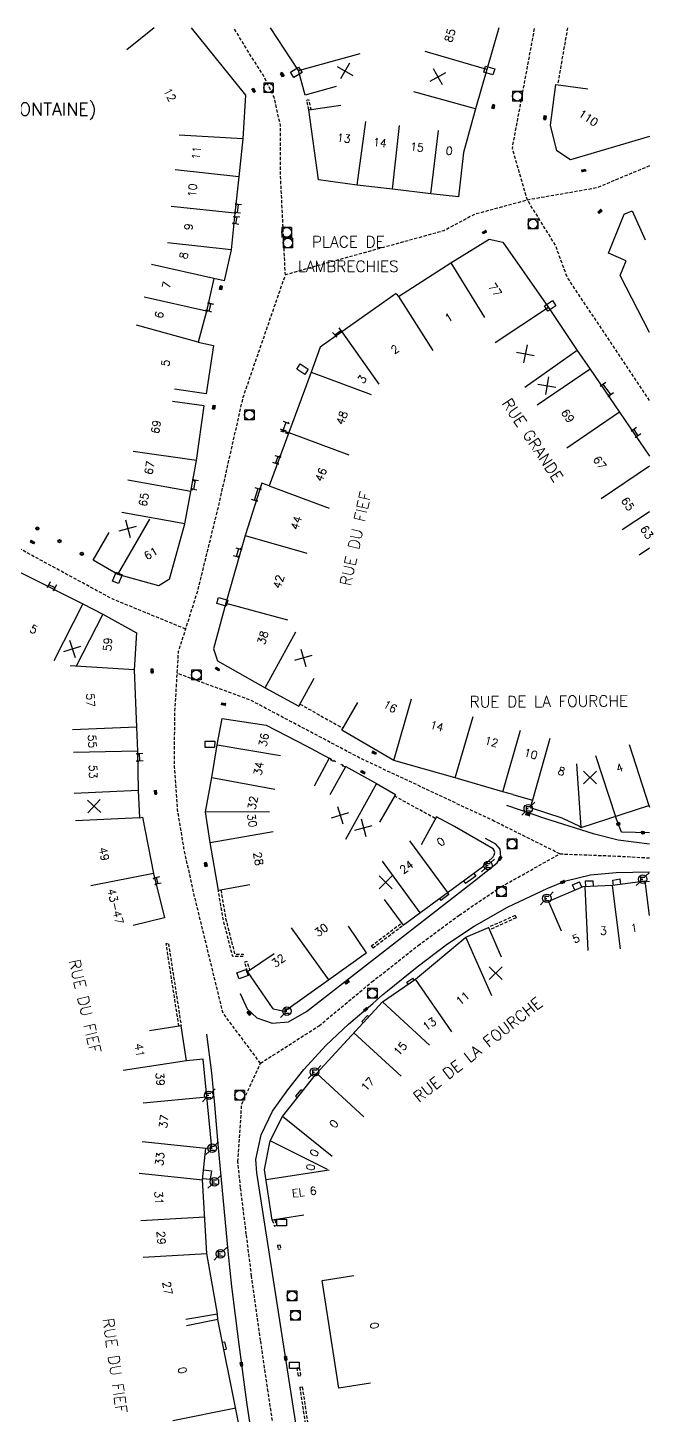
# Model space of a CAD drawing. Header units: millimetres. Extents: x 113000 to 114001, y 121999 to 123000.
# Drawn here: x 113902.8 to 114000.6, y 122783.2 to 123000 of the extents above; entities that cross this region are included whole.
import ezdxf
from ezdxf.enums import TextEntityAlignment as Align

# ---------------------------------------------------------------- set-up
doc = ezdxf.new("R2010")
doc.units = ezdxf.units.MM
doc.linetypes.add('DASHED', pattern=[0.75, 0.5, -0.25])
doc.layers.get('0').update_dxf_attribs({"linetype": 'CONTINUOUS'})
for name, color, linetype in [('W0001', 6, 'DASHED'), ('W0008', 7, 'CONTINUOUS'), ('W0100', 7, 'CONTINUOUS'), ('W0105', 7, 'CONTINUOUS'), ('W0112', 1, 'DASHED'), ('W0322', 7, 'CONTINUOUS'), ('W0400', 7, 'CONTINUOUS'), ('W0420', 7, 'CONTINUOUS'), ('W0471', 7, 'CONTINUOUS'), ('W0980', 7, 'CONTINUOUS'), ('W0984', 7, 'CONTINUOUS'), ('W0989', 7, 'CONTINUOUS'), ('W0991', 7, 'CONTINUOUS'), ('W1102', 7, 'CONTINUOUS'), ('W1471', 7, 'CONTINUOUS')]:
    doc.layers.add(name, color=color, linetype=linetype)
doc.styles.get("Standard").update_dxf_attribs({"font": 'romans.shx', "width": 0.85})

# ---------------------------------------------------------------- blocks, each defined once
blk = doc.blocks.new('t322o')
at = {"color": 0, "linetype": 'Continuous'}
for radius in [0.25, 0.15]:
    blk.add_circle((0, 0), radius, dxfattribs=at)
blk = doc.blocks.new('T400')
for p, q in [((-0.15, 0.3), (0.15, 0.3)), ((-0.15, -0.25), (-0.15, 0.3)), ((-0.15, 0.15), (0.15, 0.15)), ((-0.15, 0), (0.15, 0)), ((0.15, 0.3), (0.15, -0.25)), ((-0.15, -0.15), (0.15, -0.15)), ((-0.15, -0.25), (-0.15, -0.3)), ((-0.15, -0.3), (0.15, -0.3)), ((0.15, -0.3), (0.15, -0.25))]:
    blk.add_line(p, q)
blk = doc.blocks.new('T420')
for p, q in [((0.75, 0.75), (-0.75, 0.75)), ((-0.75, 0.75), (-0.75, -0.75)), ((0.75, 0.75), (0.75, -0.75)), ((0.75, -0.75), (-0.75, -0.75))]:
    blk.add_line(p, q)
blk.add_ellipse((0, 0), major_axis=(-0.53, 0.53), ratio=1, start_param=3.926991, end_param=10.210176)
blk = doc.blocks.new('T471')
for p, q in [((-0.333334, 0.333334), (-0.333334, -0.333334)), ((-0.333334, 0.333334), (0.333334, 0.333334)), ((-0.333334, 0), (0, 0)), ((0.500001, 0.500001), (1.000002, 1.000002)), ((-0.500001, -0.500001), (-1.000002, -1.000002)), ((-0.333334, -0.333334), (0.333334, -0.333334))]:
    blk.add_line(p, q)
blk.add_ellipse((0, 0), major_axis=(0.471405, 0.471405), ratio=1, start_param=5.4977871438, end_param=11.780972451)
blk = doc.blocks.new('T1471')
at = {"color": 0, "linetype": 'Continuous', "flags": 128}
blk.add_lwpolyline([(-0.75, -0.5), (-0.75, 0.5), (0.75, 0.5), (0.75, -0.5), (-0.75, -0.5)], dxfattribs=at)
blk = doc.blocks.new('t991o')
at = {"color": 0, "linetype": 'Continuous'}
for p, q in [((-1, 1), (1, -1)), ((-1, -1), (1, 1))]:
    blk.add_line(p, q, dxfattribs=at)
blk = doc.blocks.new('t105o')
for p, q in [((-0.5, 0), (0.5, 0)), ((0.5, 0), (0.2, 0.1)), ((0.5, 0), (0.2, -0.1))]:
    blk.add_line(p, q)

msp = doc.modelspace()

# ---------------------------------------------------------------- linework, layer by layer
at = {"layer": 'W0001'}
for p, q in [((113985.98, 122870.94), (113975.79, 122876.02)), ((113939.21, 122838.23), (113933.35, 122846.06))]:
    msp.add_line(p, q, dxfattribs=at)
at = {"layer": 'W0001', "flags": 128}
for points in [[(113933.35, 122846.06), (113928.6, 122865.58), (113927.25, 122871.79), (113926.25, 122877.86), (113925.78, 122884.45), (113925.8, 122892.58), (113926.4, 122902.57), (113929.45, 122912.18), (113932.74, 122925.61), (113936.5, 122942.28), (113943.09, 122961.39), (113942.35, 122976.74), (113942.33, 122984.74), (113941.32, 122989.18), (113939.62, 122992.63), (113937.43, 122996.02), (113935.03, 123000)], [(114000, 122941.76), (113987.11, 122961.09), (113985.3, 122966.02), (113980.92, 122973.08), (113978.56, 122981.16), (113981.75, 122998.31), (113982.05, 123000)], [(114000, 122978.43), (113994.75, 122976.23), (113991.78, 122974.98), (113980.92, 122973.08), (113972.66, 122970.85), (113967.85, 122968.28), (113948.49, 122962.93), (113943.09, 122961.39)], [(113927.51, 122906.05), (113916.03, 122910.77), (113900.97, 122918.93), (113890.93, 122924.2), (113887.48, 122925.58), (113882.66, 122926.92), (113875.98, 122928.43), (113869.32, 122929.88), (113859.24, 122931.5), (113859.29, 122924.24), (113859.14, 122915.93), (113859.17, 122908.17), (113860.35, 122890.86), (113862.89, 122854.01), (113864.37, 122832.54), (113864.93, 122823.37), (113864.13, 122816), (113862.01, 122810.06)], [(113975.79, 122876.02), (113954.88, 122885.83), (113937.71, 122894.91), (113926.19, 122899.14)]]:
    msp.add_lwpolyline(points, dxfattribs=at)
at = {"layer": 'W0001'}
msp.add_lwpolyline([(113942.08, 122775.72), (113940.39, 122786.9), (113939.22, 122794.91), (113937.82, 122804.96), (113936.99, 122811.52), (113936.09, 122818.8), (113935.66, 122822.86), (113936.28, 122831.86), (113939.21, 122838.23), (113948.35, 122844.08), (113956.61, 122850.93), (113963.85, 122856.62), (113970.23, 122861.36), (113976.8, 122865.8), (113985.98, 122870.94), (113995.01, 122870.59), (114000, 122870.31)], dxfattribs=at)
at = {"layer": 'W0008'}
for points in [[(113977.65, 122878.55), (113983.58, 122876.53), (113991.2, 122874.14), (113995.08, 122873.14), (114000, 122872.53)], [(113936.02, 122849.1), (113936.02, 122849.1), (113937.1, 122846.75), (113938.63, 122845.31), (113941.04, 122844.47), (113943.56, 122844.72), (113946.4, 122846.32), (113972.64, 122866.73), (113976.2, 122869.55), (113976.78, 122870.46), (113976.68, 122871.68), (113975.99, 122872.44), (113974.38, 122873.34)], [(113959.05, 122849.53), (113963.71, 122853.27), (113968.44, 122856.87), (113972.61, 122859.62), (113977.8, 122862.61), (113984.11, 122865.59), (113986.9, 122866.7), (113990.79, 122867.68), (113994.79, 122868.04), (114000, 122868.11)], [(113949.85, 122731.01), (113950.01, 122734.65), (113950.06, 122739.72), (113949.85, 122744.76), (113949.34, 122750.85), (113948.59, 122756.88), (113945.66, 122775.94), (113938.65, 122821.1), (113938.5, 122823.18), (113939.3, 122827.04), (113941.09, 122830.76), (113943.47, 122834.07), (113945.96, 122837.25), (113949.45, 122841.03), (113952.95, 122844.34), (113956.75, 122847.58), (113958.29, 122848.89), (113959.05, 122849.53)], [(113930.78, 122842.79), (113931.53, 122836.72), (113932.03, 122831.72), (113932.54, 122825.59), (113934.15, 122808.37), (113934.67, 122803.34), (113935.82, 122794.31), (113937.04, 122785.26), (113943.63, 122741.11), (113943.99, 122738.13), (113944.14, 122735.09), (113944.11, 122733.04), (113943.94, 122731.01)]]:
    msp.add_lwpolyline(points, dxfattribs=at)
at = {"layer": 'W0100'}
msp.add_line((113984.23, 122863.52), (113986.18, 122858.92), dxfattribs=at)
at = {"layer": 'W0100', "flags": 128}
for points in [[(113928.36, 123000), (113936.86, 122989.49), (113936.46, 122982.64), (113935.82, 122976.72), (113935.22, 122971.01), (113934.61, 122965.32), (113933.52, 122960.46), (113931.92, 122960.82), (113930.78, 122955.72), (113929.46, 122950.89), (113931.85, 122950.35), (113930.73, 122942.82), (113925.78, 122943.56)], [(113951.03, 122990.81), (113946.2, 122989.49), (113945.15, 122993.34), (113940.75, 123000)], [(113976.45, 123000), (113974.55, 122993.48), (113972.8, 122987.35), (113970.92, 122980.52), (113970.12, 122973.58), (113965.81, 122974.04), (113959.81, 122974.78), (113954.32, 122975.41), (113948.28, 122976.22), (113946.78, 122987.2), (113951.74, 122987.88)], [(114000, 122983.02), (113987.65, 122979.37), (113985.53, 122980.77), (113984.5, 122984.77), (113985.38, 122991.13), (113990.33, 122990.45)], [(113935.73, 122972.39), (113935.57, 122971.09)], [(114000, 122952.4), (113995.39, 122961.29), (113996.34, 122963.61), (113993.58, 122964.79), (113996.05, 122970.88), (113997.26, 122971.42), (113999.31, 122966.86)], [(113935.49, 122970.44), (113935.32, 122969.37)], [(113960.43, 122958.45), (113960.76, 122957.99), (113968.94, 122963.25), (113974.92, 122966.95), (113977.09, 122966.49), (113984.19, 122956.31), (113988.67, 122949.57), (113990.7, 122946.68), (113995.3, 122939.96), (114000, 122933.06)], [(113960.43, 122958.46), (113951.94, 122952.51), (113948.52, 122950.09), (113947.11, 122946.19), (113943.63, 122936.77), (113940.54, 122928.43), (113939.41, 122928.87), (113936.81, 122920.65), (113933.79, 122910.13), (113931.84, 122902.97), (113932.5, 122901.1), (113939.93, 122896.88), (113945.19, 122894), (113947.59, 122898.39)], [(113931.45, 122956.9), (113931.13, 122955.71)], [(113950.8, 122952.03), (113951.74, 122952.71)], [(113993.96, 122942.68), (113992.75, 122944.3)], [(113924.99, 122913.85), (113927.4, 122922.5), (113928.3, 122927.57), (113929.19, 122932.38), (113930.41, 122940.91), (113925.46, 122941.62)], [(113942.75, 122937.13), (113943.23, 122938.37)], [(113998.22, 122936.27), (113997.57, 122937.26)], [(113941.92, 122933.04), (113941.55, 122931.97)], [(113928.79, 122927.88), (113929.04, 122929.3)], [(113938.25, 122926.2), (113938.82, 122928.02)], [(113869.82, 122925.74), (113882.65, 122922.84), (113882.79, 122923.09), (113887.4, 122922.16), (113887.32, 122921.92), (113902.44, 122914.53), (113911.42, 122910), (113914.58, 122908.37), (113919.81, 122905.47), (113919.46, 122899.71), (113919.81, 122890.73), (113919.99, 122886.96), (113920.09, 122880.84), (113920.29, 122876.55), (113920.75, 122876.65), (113922.49, 122867.87), (113924.19, 122860.92), (113919.33, 122859.74)], [(113925, 122913.83), (113923.3, 122912.83), (113916.89, 122914.58), (113913.04, 122916.81), (113915.55, 122921.13)], [(113935.43, 122917.42), (113935.81, 122918.63)], [(113907.1, 122912.52), (113906.11, 122912.99)], [(113978.62, 122880.21), (113977.06, 122880.65), (113969.64, 122882.8), (113960.05, 122885.53), (113951.89, 122890.24), (113954.39, 122894.57)], [(113937.55, 122866.09), (113932.62, 122865.24), (113931.33, 122872.72), (113930.61, 122877.5), (113931.59, 122882.87), (113932.45, 122887.97), (113933.23, 122892.1), (113940.1, 122891.06), (113946.34, 122887.81), (113949.91, 122885.91), (113947.57, 122881.5)], [(113920.35, 122885.43), (113920.31, 122886.6)], [(113950.11, 122880.21), (113952.53, 122884.58), (113957.32, 122881.94), (113960.3, 122880.23), (113957.8, 122875.89)], [(113975.58, 122871.75), (113969.51, 122875.23), (113966.7, 122876.74), (113964.33, 122872.34)], [(113923.19, 122866.25), (113922.94, 122867.22)], [(113941.18, 122846.71), (113937.19, 122852.58), (113941.32, 122855.39)], [(113927.65, 122838.59), (113926.81, 122844.07), (113921.87, 122843.31)]]:
    msp.add_lwpolyline(points, dxfattribs=at)
at = {"layer": 'W0100'}
for points in [[(113978.62, 122880.21), (113981.71, 122879.33), (113981.34, 122878.18), (113986.29, 122876.57), (113989.05, 122875.24), (113989.3, 122875.04), (113999.91, 122878.52), (114000, 122878.26)], [(113958.52, 122863.83), (113961.48, 122859.8), (113973.91, 122868.93), (113975.54, 122870.48), (113975.74, 122870.81), (113975.82, 122871.15), (113975.74, 122871.49), (113975.58, 122871.75)], [(114000, 122866.59), (113999.33, 122866.65), (113994.21, 122866), (113989.6, 122865.79), (113984.23, 122863.52)], [(113945.99, 122814.48), (113941.05, 122813.71), (113939.82, 122821.65), (113940.72, 122826.12), (113942.62, 122829.91), (113947.98, 122836.61), (113958.25, 122847.8), (113963.45, 122851.36), (113971.3, 122857.9), (113974.82, 122859.45), (113976.83, 122854.87)], [(113941.18, 122846.71), (113941.18, 122846.71), (113942.96, 122846.34), (113950.19, 122851.52), (113955.36, 122855.21), (113955.77, 122855.49), (113952.96, 122859.62)], [(113927.53, 122798.24), (113932.46, 122799.09), (113930.84, 122808.51), (113930.16, 122820.02), (113930.68, 122824.95), (113931.59, 122825.01), (113930.26, 122838.84), (113927.65, 122838.59)], [(113956.4, 122788.25), (113951.46, 122787.48), (113948.83, 122804.3), (113953.77, 122805.08)], [(113934.59, 122760.28), (113939.54, 122760.97), (113938.45, 122768.9), (113932.55, 122798.17), (113927.65, 122797.18)]]:
    msp.add_lwpolyline(points, dxfattribs=at)
at = {"layer": 'W0105'}
for p, q in [((113970.93, 122866.74), (113971.25, 122866.31)), ((113972.51, 122867.9), (113972.84, 122867.46)), ((113990.02, 122865.81), (113989.98, 122866.7)), ((113991.23, 122865.87), (113991.19, 122866.75)), ((113994.35, 122866.02), (113994.25, 122866.85)), ((113995.5, 122866.16), (113995.39, 122867.02)), ((113968.39, 122864.88), (113968.62, 122864.57)), ((113988.33, 122865.26), (113987.97, 122866.12)), ((113989.43, 122865.72), (113989.06, 122866.59)), ((113967.17, 122863.98), (113967.4, 122863.67)), ((113963.22, 122851.2), (113963.01, 122851.5)), ((113962.29, 122850.56), (113962.06, 122850.89)), ((113956.14, 122845.5), (113955.92, 122845.7)), ((113955.27, 122844.55), (113955.05, 122844.75)), ((113945.8, 122833.88), (113945.53, 122834.1)), ((113944.96, 122832.83), (113944.67, 122833.06)), ((113930.32, 122821.55), (113931.56, 122821.42)), ((113930.19, 122820.23), (113931.33, 122820.11)), ((113933.26, 122794.67), (113933.57, 122794.73)), ((113933.49, 122793.51), (113933.85, 122793.58))]:
    msp.add_line(p, q, dxfattribs=at)
for points in [[(113972.84, 122867.46), (113971.25, 122866.31)], [(113989.98, 122866.7), (113991.19, 122866.75)], [(113994.25, 122866.85), (113995.39, 122867.02)], [(113968.62, 122864.57), (113967.4, 122863.67)], [(113987.97, 122866.12), (113989.06, 122866.59)], [(113962.06, 122850.89), (113963.01, 122851.5)], [(113955.05, 122844.75), (113955.92, 122845.7)], [(113945.53, 122834.1), (113944.67, 122833.06)], [(113931.56, 122821.42), (113931.33, 122820.11)], [(113932.55, 122798.17), (113932.46, 122799.09)], [(113933.57, 122794.73), (113933.85, 122793.58)]]:
    msp.add_lwpolyline(points, dxfattribs=at)
at = {"layer": 'W0112'}
for p, q in [((113978.98, 122861.3), (113979.14, 122860.93)), ((113956.51, 122856.55), (113956.75, 122856.24)), ((113941.37, 122812.8), (113941.75, 122812.93)), ((113941.45, 122813.77), (113941.75, 122812.93)), ((113941.85, 122809.81), (113942.24, 122809.87)), ((113941.95, 122809.16), (113942.35, 122809.22)), ((113944.87, 122790.65), (113945.27, 122790.71)), ((113945.08, 122789.41), (113945.48, 122789.47)), ((113945.34, 122787.61), (113945.73, 122787.66))]:
    msp.add_line(p, q, dxfattribs=at)
at = {"layer": 'W0112', "flags": 128}
for points in [[(113987.18, 123000), (113985.62, 122991.09)], [(113946.78, 122987.2), (113946.42, 122988.7), (113946.71, 122988.77), (113947.07, 122987.27)], [(113943.54, 122936.54), (113942.38, 122936.99), (113942.45, 122937.17), (113943.61, 122936.73)], [(113945.36, 122894.34), (113952.03, 122890.61)], [(113949.91, 122885.92), (113950.89, 122885.4), (113950.82, 122885.27), (113949.85, 122885.79)], [(113966.5, 122876.47), (113960.15, 122879.96)], [(113933.01, 122865.31), (113933.76, 122860.84), (113935.17, 122855.29), (113936.52, 122855.28), (113936.51, 122854.89), (113934.86, 122854.9), (113933.37, 122860.76), (113932.62, 122865.24)], [(113926.46, 122844.02), (113924.46, 122856.92), (113924.81, 122856.98), (113926.81, 122844.07)], [(113937.19, 122852.58), (113936.71, 122854.03), (113937.07, 122854.15), (113937.51, 122852.8)]]:
    msp.add_lwpolyline(points, dxfattribs=at)
msp.add_lwpolyline([(113952.47, 122884.47), (113951.81, 122884.82), (113951.88, 122884.94), (113952.53, 122884.58)], close=True, dxfattribs=at)
at = {"layer": 'W0112'}
for points in [[(113956.51, 122856.55), (113961.23, 122860.12)], [(113978.98, 122861.3), (113974.82, 122859.45)], [(113979.14, 122860.93), (113974.99, 122859.08)], [(113956.75, 122856.24), (113961.48, 122859.8)], [(113941.05, 122813.71), (113941.37, 122812.8)], [(113941.85, 122809.81), (113941.95, 122809.16)], [(113942.24, 122809.87), (113942.35, 122809.22)], [(113944.87, 122790.65), (113945.08, 122789.41)], [(113945.27, 122790.71), (113945.48, 122789.47)], [(113945.34, 122787.61), (113946.84, 122777.56)], [(113945.73, 122787.66), (113947.23, 122777.62)]]:
    msp.add_lwpolyline(points, dxfattribs=at)
at = {"layer": 'W0322'}
msp.add_lwpolyline([(114000, 122874.24), (113995.61, 122874.31), (113994.69, 122876.76)], dxfattribs=at)
at = {"layer": 'W1102'}
for p, q in [((113984.44, 122888.96), (113981.71, 122879.33)), ((113991.54, 122886.3), (113994.66, 122876.79)), ((113996.79, 122888.02), (113999.91, 122878.52)), ((113988.59, 122885.03), (113989.28, 122875.05)), ((113962.51, 122872.96), (113968.42, 122864.9)), ((113958.2, 122869.8), (113964.12, 122861.74)), ((114000, 122861.31), (113999.33, 122866.65)), ((113990.41, 122855.82), (113989.95, 122865.81)), ((113995.46, 122856.08), (113994.22, 122866)), ((113944.01, 122859.39), (113949.83, 122851.26)), ((113975.33, 122848.75), (113971.31, 122857.91)), ((113969.1, 122843.11), (113963.45, 122851.36)), ((113965.62, 122841.04), (113958.25, 122847.8)), ((113961.18, 122836.2), (113953.81, 122842.96)), ((113955.36, 122829.86), (113947.99, 122836.62)), ((113920.87, 122832.04), (113930.83, 122832.99)), ((113950.43, 122823.67), (113942.63, 122829.92)), ((113920.74, 122826), (113930.68, 122824.95)), ((113949.66, 122821.65), (113940.73, 122826.13)), ((113949.96, 122821.54), (113940.07, 122820.01)), ((113920.22, 122821.08), (113930.17, 122820.03)), ((113920.52, 122813.65), (113930.5, 122814.24)), ((113920.86, 122807.94), (113930.84, 122808.52)), ((113925.52, 122782.41), (113935.33, 122784.39))]:
    msp.add_line(p, q, dxfattribs=at)
at = {"layer": 'W1102', "flags": 128}
for points in [[(113922.61, 123000), (113918.31, 122996.53)], [(113945.15, 122993.34), (113954.8, 122995.98)], [(113974.55, 122993.48), (113964.95, 122996.27)], [(113972.8, 122987.35), (113963.16, 122990.01)], [(113954.32, 122975.41), (113955.64, 122985.33)], [(113959.81, 122974.78), (113960.95, 122984.72)], [(113965.81, 122974.04), (113967.04, 122983.96)], [(113936.46, 122982.64), (113926.48, 122983.22)], [(113935.82, 122976.72), (113925.88, 122977.8)], [(113935.22, 122971.01), (113925.27, 122972.06)], [(113934.61, 122965.32), (113924.67, 122966.38)], [(113931.92, 122960.82), (113922.16, 122963)], [(113968.94, 122963.25), (113974.21, 122954.75)], [(113930.78, 122955.72), (113921.02, 122957.9)], [(113960.76, 122957.99), (113966.16, 122949.58)], [(113984.19, 122956.31), (113975.86, 122950.77)], [(113929.46, 122950.89), (113919.82, 122953.53)], [(113951.94, 122952.51), (113957.69, 122944.32)], [(113988.67, 122949.57), (113980.49, 122943.81)], [(113947.11, 122946.19), (113956.49, 122942.72)], [(113990.7, 122946.68), (113982.45, 122941.03)], [(113995.3, 122939.96), (113987.05, 122934.31)], [(113943.63, 122936.77), (113953, 122933.3)], [(113929.19, 122932.38), (113919.29, 122933.8)], [(114000, 122931.52), (113992.45, 122926.39)], [(113928.3, 122927.57), (113918.46, 122929.33)], [(113940.54, 122928.43), (113949.91, 122924.96)], [(113916.89, 122914.58), (113921.9, 122923.23)], [(113927.4, 122922.5), (113917.55, 122924.27)], [(114000, 122924.38), (113995.74, 122921.54)], [(113936.81, 122920.65), (113946.42, 122917.89)], [(114000, 122918.68), (113998.36, 122917.62)], [(113911.42, 122910), (113906.91, 122901.07)], [(113933.79, 122910.13), (113943.44, 122907.51)], [(113914.58, 122908.37), (113910.41, 122900.26)], [(113939.93, 122896.88), (113944.73, 122905.65)], [(113919.46, 122899.71), (113909.48, 122900.32)], [(113960.05, 122885.53), (113962.79, 122895.15)], [(113919.81, 122890.73), (113909.82, 122890.34)], [(113969.64, 122882.8), (113972.43, 122892.4)], [(113977.06, 122880.65), (113979.85, 122890.25)], [(113919.99, 122886.96), (113909.99, 122886.8)], [(113932.45, 122887.97), (113942.31, 122886.31)], [(113931.59, 122882.87), (113941.43, 122881.07)], [(113957.32, 122881.94), (113952.48, 122873.19)], [(113920.09, 122880.84), (113910.1, 122880.37)], [(113930.61, 122877.5), (113940.61, 122877.54)], [(113920.29, 122876.55), (113910.3, 122876.08)], [(113931.33, 122872.72), (113941.19, 122874.41)], [(113922.49, 122867.87), (113912.68, 122865.92)], [(113927.65, 122838.59), (113917.77, 122837.08)]]:
    msp.add_lwpolyline(points, dxfattribs=at)

# ---------------------------------------------------------------- block references
at = {"layer": 'W0105'}
for p, rotation in [((113935.57, 122971.09), 173.5429477145354), ((113935.73, 122972.39), 174.2645133815186), ((113935.32, 122969.37), 169.9556708024356), ((113935.49, 122970.44), 175.3537815623034), ((113931.13, 122955.71), 163.1593682134129), ((113931.45, 122956.9), 164.8369829614531), ((113950.8, 122952.03), 309.7219533901591), ((113951.74, 122952.71), 307.2178836447146), ((113992.75, 122944.3), 215.5411638811042), ((113993.96, 122942.68), 213.4771221110675), ((113943.23, 122938.37), 338.9830777967614), ((113942.75, 122937.13), 338.343888419849), ((113997.57, 122937.26), 214.3640698273255), ((113998.22, 122936.27), 212.3390165871207), ((113941.55, 122931.97), 343.8771562860311), ((113941.92, 122933.04), 343.5297802256701), ((113929.04, 122929.3), 170.9025761829185), ((113928.79, 122927.88), 168.8094996420765), ((113938.82, 122928.02), 344.0319859594976), ((113938.25, 122926.2), 343.6306749381433), ((113935.81, 122918.63), 343.7774009070604), ((113935.43, 122917.42), 345.2540202965108), ((113906.11, 122912.99), 244.5922768344778), ((113907.1, 122912.52), 242.8486785298449), ((113920.31, 122886.6), 183.3349177736887), ((113920.35, 122885.43), 182.5618225176493), ((113922.94, 122867.22), 193.3414034459352), ((113923.19, 122866.25), 193.5854799049246)]:
    msp.add_blockref('t105o', p, dxfattribs=dict(at, rotation=rotation))
at = {"layer": 'W0322'}
for p, rotation in [((113904.33, 122921.77), 150.3498831304403), ((113907.8, 122919.79), 150.3498831304403), ((113911.28, 122917.81), 150.3498831304403), ((113995.12, 122875.62), 110.5534845925106), ((113998.96, 122874.26), 179.1696729147306)]:
    msp.add_blockref('t322o', p, dxfattribs=dict(at, rotation=rotation))
at = {"layer": 'W0400'}
for p, rotation in [((113942.6, 122992.68), 209.6739726773476), ((113938.12, 122990.25), 30.83608532947766), ((113975.58, 122987.67), 164.5109407776181), ((113983.65, 122985.97), 355.8571099437473), ((113989.69, 122977.69), 283.9688919140888), ((113992.25, 122971.31), 133.0573365475462), ((113974.21, 122968.07), 119.9466864657949), ((113933.01, 122959.37), 168.3918158822643), ((113931.91, 122940.71), 350.2714600427487), ((113903.57, 122919.65), 240.4093921733209), ((113922.26, 122899.54), 0.6235898491389786), ((113932.47, 122899.83), 235.7916068956851), ((113933.45, 122894.32), 78.83730360973313), ((113956.96, 122886.72), 241.9886445610791), ((113955.23, 122883.67), 61.99804860753097), ((113922.8, 122880.57), 5.349096985572578), ((113980.98, 122877.1), 70.94609196988542), ((113930.65, 122869.26), 190.9742986490477), ((113976.64, 122870.24), 327.9505545235967), ((113986.44, 122866.52), 111.6223559586286), ((113952.76, 122850.89), 128.3248372434363), ((113937.42, 122846.04), 47.24241214295014), ((113955.62, 122846.62), 130.9971557465391), ((113936.23, 122791.22), 7.735726175379503), ((113943.15, 122792.12), 188.8873646264413)]:
    msp.add_blockref('T400', p, dxfattribs=dict(at, rotation=rotation))
at = {"layer": 'W0420'}
for p in [(113940.46, 122990.61), (113979.34, 122989.3), (113943.3, 122968.04), (113981.77, 122969.33), (113943.48, 122966.38), (113937.46, 122939.52), (113929.18, 122898.9), (113978.48, 122872.47), (113978.49, 122872.47), (113976.83, 122865.05), (113956.68, 122849.13), (113935.95, 122833.22), (113944.14, 122801.87), (113944.65, 122798.82)]:
    msp.add_blockref('T420', p, dxfattribs=at)
at = {"layer": 'W0471'}
for p in [(113981.05, 122878), (113974.76, 122869.12), (113998.93, 122866.99), (113983.95, 122863.99), (113943.34, 122846.37), (113947.65, 122836.86), (113931.12, 122833.22), (113931.66, 122824.96), (113932, 122819.7), (113932.94, 122808.46)]:
    msp.add_blockref('T471', p, dxfattribs=at)
at = {"layer": 'W0991'}
for p, rotation in [((113952.43, 122993.26), 285.2701726218671), ((113966.94, 122992.33), 74.1192817229657), ((113980.6, 122949.06), 303.5998775422001), ((113983.96, 122944.09), 305.1570982190463), ((113918.47, 122921.75), 329.9146420603181), ((113909.8, 122902.96), 332.7432045804738), ((113945.91, 122901.58), 331.2989992645909), ((113913.2, 122878.37), 272.6898771938486), ((113951.66, 122877), 332.4574820220349), ((113955.31, 122875.02), 330.0714628187592)]:
    msp.add_blockref('t991o', p, dxfattribs=dict(at, rotation=rotation))
for p in [(113990.69, 122882.86), (113958.76, 122866.49), (113975.96, 122852.3)]:
    msp.add_blockref('t991o', p, dxfattribs=at)
at = {"layer": 'W1471'}
for p, rotation in [((113944.79, 122993.05), 211.4503066374285), ((113974.94, 122993.31), 343.9513006690346), ((113984.47, 122956.56), 34.1284947441027), ((113945.77, 122946.67), 146.8494419957881), ((113916.83, 122914.04), 246.8556281231862), ((113933.24, 122910.31), 164.4249402545966), ((113931.29, 122888.05), 179.4712471373244), ((113936.39, 122852.14), 199.3842779278671)]:
    msp.add_blockref('T1471', p, dxfattribs=dict(at, rotation=rotation))
for p in [(113942.53, 122813.35), (113944.48, 122791.04)]:
    msp.add_blockref('T1471', p, dxfattribs=at)

# ---------------------------------------------------------------- texts
at = {"layer": 'W0980'}
msp.add_text('PATURAGES (COLFONTAINE)', height=2, dxfattribs=at).set_placement((113895.34, 122987.14), align=Align.MIDDLE)
at = {"layer": 'W0984'}
msp.add_text('EL 6', height=1.25, rotation=7.1294, dxfattribs=at).set_placement((113946.05, 122818.12), align=Align.MIDDLE)
at = {"layer": 'W0989'}
for s, p in [('PLACE DE', (113952.93, 122966.56)), ('LAMBRECHIES', (113952.93, 122962.73))]:
    msp.add_text(s, height=1.75, dxfattribs=at).set_placement(p, align=Align.MIDDLE)
for s, rotation, p in [('RUE GRANDE', 303.556, (113981.73, 122935.58)), ('RUE DU FIEF', 77.5994, (113954.04, 122920.17)), ('RUE DE LA FOURCHE', 0.3562, (113984.27, 122894.76)), ('RUE DU FIEF', 283.0016, (113911.78, 122847.13)), ('RUE DE LA FOURCHE', 38.19, (113973.15, 122840.35)), ('RUE DU FIEF', 278.259, (113916.46, 122790.98))]:
    msp.add_text(s, height=1.75, rotation=rotation, dxfattribs=at).set_placement(p, align=Align.MIDDLE)
at = {"layer": 'W0991'}
for s, rotation, p in [('85', 73.7703, (113968.81, 122998.81)), ('12', 297.2191, (113925.05, 122989.53)), ('110', 326.7119, (113990.43, 122985.92)), ('13', 352.4263, (113952.22, 122982.75)), ('14', 353.4466, (113957.86, 122982.05)), ('15', 352.9176, (113963.67, 122981.36)), ('11', 83.7921, (113929.18, 122980.44)), ('0', 353.9501, (113968.7, 122980.77)), ('10', 83.9993, (113928.56, 122974.6)), ('9', 83.9006, (113927.95, 122968.91)), ('8', 77.397, (113927.23, 122964.42)), ('7', 77.397, (113924.52, 122959.8)), ('77', 304.8958, (113975.87, 122959.04)), ('6', 74.7315, (113923.37, 122955.15)), ('1', 32.6993, (113968.63, 122954.73)), ('2', 35.057, (113960.21, 122949.76)), ('5', 81.4736, (113924.37, 122947.63)), ('3', 52.5849, (113955.09, 122945.1)), ('69', 81.8607, (113922.87, 122937.64)), ('48', 69.6852, (113951.93, 122939.05)), ('69', 304.4043, (113987.23, 122939.36)), ('67', 79.611, (113921.86, 122931.24)), ('67', 304.2574, (113992.22, 122932.04)), ('46', 69.6765, (113948.65, 122930.17)), ('65', 79.8173, (113920.96, 122926.27)), ('65', 304.1893, (113996.6, 122925.61)), ('44', 72.4493, (113944.79, 122922.65)), ('63', 303.6769, (113999.58, 122921.18)), ('61', 30.4624, (113922.07, 122917.88)), ('42', 73.9767, (113942.03, 122913.46)), ('5', 333.2018, (113903.77, 122906.02)), ('38', 74.7763, (113939.57, 122904.71)), ('59', 86.5104, (113915.31, 122903.66)), ('57', 272.2556, (113912.64, 122894.95)), ('16', 330.0037, (113959.47, 122893.95)), ('14', 344.0788, (113966.77, 122890.9)), ('55', 272.7139, (113912.91, 122888.52)), ('36', 79.3645, (113939.72, 122888.74)), ('12', 343.8407, (113975.3, 122888.45)), ('10', 344.2613, (113981.45, 122886.55)), ('53', 270.8976, (113913.04, 122883.79)), ('34', 80.453, (113938.92, 122884.26)), ('8', 343.4062, (113986.24, 122883.87)), ('4', 18.1819, (113995.31, 122884.38)), ('32', 79.6484, (113937.99, 122878.92)), ('30', 278.5861, (113937.89, 122876.15)), ('0', 36.2751, (113967.39, 122872.83)), ('49', 281.2194, (113914.76, 122870.9)), ('28', 279.7697, (113938.87, 122870.17)), ('24', 36.2763, (113962.02, 122868.88)), ('43-47', 283.7056, (113916.54, 122862.74)), ('30', 35.5294, (113948.69, 122859.05)), ('5', 22.9223, (113988.51, 122857.73)), ('3', 2.6198, (113992.79, 122858.93)), ('1', 7.1477, (113997.58, 122859.37)), ('32', 35.6121, (113942, 122854.26)), ('11', 39.7987, (113970.8, 122848.37)), ('13', 34.4227, (113965.6, 122844.35)), ('41', 278.6932, (113920.31, 122840.27)), ('15', 47.4668, (113961.05, 122840.5)), ('39', 275.4828, (113923.53, 122835.74)), ('17', 47.4648, (113955.96, 122834.95)), ('37', 84.009, (113924.08, 122829.14)), ('0', 51.3296, (113950.67, 122828.77)), ('33', 84.0079, (113923.47, 122823.28)), ('0', 63.3549, (113947.6, 122824.22)), ('0', 78.591, (113947.03, 122821.98)), ('31', 273.3718, (113923.32, 122817.18)), ('29', 273.3732, (113923.69, 122810.95)), ('27', 279.7501, (113924.67, 122803.09)), ('0', 278.8915, (113957.02, 122797.24)), ('0', 281.3884, (113927.01, 122790.25))]:
    msp.add_text(s, height=1.25, rotation=rotation, dxfattribs=at).set_placement(p, align=Align.MIDDLE)

doc.saveas('drawing.dxf')
